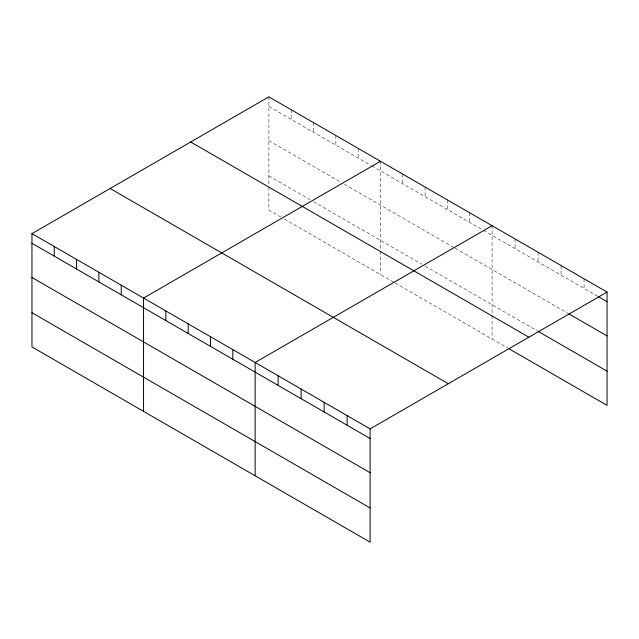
<?xml version="1.0" encoding="UTF-8"?>
<svg xmlns="http://www.w3.org/2000/svg" width="639" height="639" viewBox="0 0 639 639"><rect width="100%" height="100%" fill="white"/><g stroke="black" fill="none" stroke-linecap="round" stroke-linejoin="round"><path stroke-width="0.48" stroke-dasharray="3.19 2.4" d="M268.891 106.473L371.043 165.453M371.898 165.948L482.637 229.88M483.491 230.375L597.681 296.296M268.891 140.684L341.002 182.315M344.429 184.296L454.305 247.732M455.168 248.228L567.871 313.294M268.891 175.925L310.099 199.711M313.533 201.692L421.692 264.139M425.119 266.12L537.215 330.834M280.912 217.068L268.891 210.127L268.891 186.676M284.347 219.049L394.223 282.486M395.078 282.981L508.261 348.327M584.054 278.796L584.054 288.437M561.058 265.52L561.058 275.153M538.07 252.245L538.07 261.878M515.074 238.97L515.074 248.603M492.078 225.695L492.078 314.548M492.078 315.53L492.078 338.982M469.761 212.811L469.761 222.444M447.444 199.919L447.444 209.56M425.119 187.035L425.119 196.676M402.802 174.151L402.802 183.784M380.485 161.268L380.485 250.121M380.485 251.103L380.485 274.554M358.167 148.384L358.167 158.017M335.85 135.492L335.85 145.133M313.533 122.608L313.533 132.249M291.216 109.724L291.216 119.365M268.891 96.84L268.891 185.693"/><path stroke-width="0.96" d="M31.95 233.634L370.109 428.873L370.109 542.16L31.95 346.929L31.95 233.634L268.891 96.84L607.05 292.071L607.05 405.366L509.107 348.814M380.485 161.268L143.543 298.062L143.543 411.356M492.078 225.695L255.137 362.489L255.137 475.783M370.109 428.873L607.05 292.071M598.535 296.792L607.05 301.712M568.726 313.789L607.05 335.914M538.07 331.329L607.05 371.155M190.702 141.986L528.86 337.216M110.14 188.497L448.298 383.727M31.95 243.275L370.109 438.506M31.95 277.478L370.109 472.716M31.95 312.719L370.109 507.957M347.113 415.598L347.113 425.231M324.117 402.322L324.117 411.955M301.121 389.039L301.121 398.68M278.125 375.764L278.125 385.405M232.812 349.605L232.812 359.246M210.495 336.721L210.495 346.354M188.178 323.837L188.178 333.47M165.86 310.953L165.86 320.586M121.226 285.178L121.226 294.819M98.901 272.294L98.901 281.927M76.584 259.41L76.584 269.043M54.267 246.526L54.267 256.159"/></g></svg>
